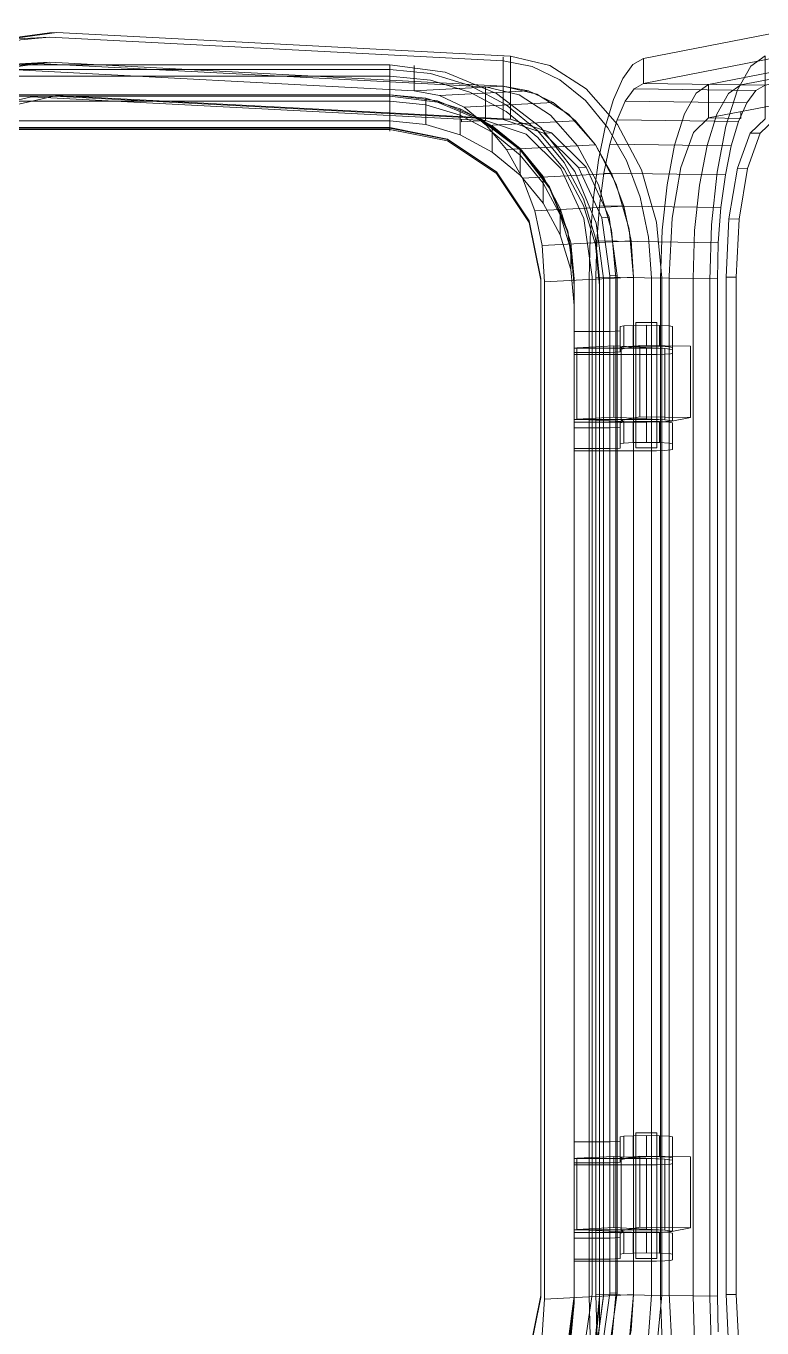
# Model space of a CAD drawing. Header units: millimetres. Extents: x -35117 to 70520, y -28859 to 27816.
# Drawn here: x -21482 to -21132, y -6526 to -5905 of the extents above; entities that cross this region are included whole.
import ezdxf

# ---------------------------------------------------------------- set-up
doc = ezdxf.new("R2010")
doc.units = ezdxf.units.MM
for name, color, linetype in [('1', 7, 'Continuous'), ('3', 7, 'Continuous'), ('4', 7, 'Continuous'), ('7', 7, 'Continuous'), ('8', 7, 'Continuous'), ('9', 7, 'Continuous')]:
    doc.layers.add(name, color=color, linetype=linetype)

msp = doc.modelspace()

# ---------------------------------------------------------------- linework, layer by layer
at = {"layer": '1', "color": 6, "lineweight": 0}
for p, q in [((-21309.078, -5950.555), (-21309.078, -5938.537)), ((-21309.078, -5941.177), (-21309.078, -5950.555)), ((-21291.909, -5942.865), (-21291.909, -5952.247)), ((-21275.398, -5947.863), (-21275.398, -5957.26)), ((-21309.078, -5950.555), (-21291.909, -5952.247)), ((-21291.909, -5952.247), (-21275.398, -5957.26)), ((-21260.182, -5955.986), (-21260.182, -5965.405)), ((-21275.398, -5957.26), (-21260.182, -5965.405)), ((-21260.182, -5965.405), (-21246.846, -5976.364)), ((-21246.846, -5966.914), (-21246.846, -5976.364)), ((-21246.846, -5976.364), (-21235.909, -5989.717)), ((-21235.909, -5980.23), (-21235.909, -5989.717)), ((-21235.909, -5989.717), (-21227.773, -6004.951)), ((-21227.773, -5995.425), (-21227.773, -6004.951)), ((-21227.773, -6004.951), (-21222.768, -6021.485)), ((-21222.768, -6011.911), (-21222.768, -6021.485)), ((-21222.768, -6021.485), (-21221.077, -6038.676)), ((-21221.077, -6038.676), (-21221.077, -6029.055))]:
    msp.add_line(p, q, dxfattribs=at)
for points in [[(-21715.077, -6029.055), (-21713.155, -6009.573), (-21707.46, -5990.838), (-21698.22, -5973.574), (-21685.787, -5958.442), (-21670.632, -5946.022), (-21653.34, -5936.793), (-21634.584, -5931.112), (-21615.077, -5929.193), (-21309.078, -5929.193), (-21309.078, -5941.177)], [(-21221.077, -6514.389), (-21221.077, -6029.055), (-21222.768, -6011.911), (-21227.773, -5995.425), (-21235.909, -5980.23), (-21246.846, -5966.914), (-21260.182, -5955.986), (-21275.398, -5947.863), (-21291.909, -5942.865), (-21309.078, -5941.177), (-21309.078, -5929.193)], [(-21309.078, -5929.193), (-21289.565, -5931.109), (-21270.809, -5936.793), (-21253.517, -5946.022), (-21238.362, -5958.442), (-21225.929, -5973.574), (-21216.689, -5990.84), (-21210.994, -6009.573), (-21209.078, -6029.055), (-21209.078, -6514.389)], [(-21309.078, -5941.177), (-21615.077, -5941.177), (-21632.241, -5942.866), (-21648.751, -5947.866), (-21663.967, -5955.987), (-21677.303, -5966.914), (-21688.246, -5980.23), (-21696.376, -5995.425), (-21701.387, -6011.911), (-21703.072, -6029.055)], [(-21615.077, -5950.555), (-21309.078, -5950.555), (-21309.078, -5941.177)], [(-21209.078, -6514.389), (-21210.994, -6533.871), (-21216.689, -6552.606), (-21225.929, -6569.871), (-21238.362, -6585.005), (-21253.517, -6597.424), (-21270.809, -6606.652), (-21289.565, -6612.335), (-21309.078, -6614.253), (-21615.077, -6614.253), (-21634.584, -6612.335), (-21653.34, -6606.651), (-21670.632, -6597.422), (-21685.787, -6585.005), (-21698.22, -6569.871), (-21707.466, -6552.606), (-21713.155, -6533.871), (-21715.077, -6514.389), (-21715.077, -6029.055)], [(-21703.072, -6029.055), (-21703.072, -6514.389), (-21701.387, -6531.533), (-21696.376, -6548.02), (-21688.246, -6563.214), (-21677.303, -6576.53), (-21663.967, -6587.46), (-21648.751, -6595.581), (-21632.241, -6600.581), (-21615.077, -6602.269), (-21309.078, -6602.269), (-21291.909, -6600.581), (-21275.398, -6595.579), (-21260.182, -6587.457), (-21246.846, -6576.53), (-21235.903, -6563.214), (-21227.773, -6548.02), (-21222.768, -6531.533), (-21221.077, -6514.389)], [(-21210.994, -6544.879), (-21209.078, -6525.343), (-21209.078, -6514.389)]]:
    msp.add_lwpolyline(points, dxfattribs=at)
at = {"layer": '3', "color": 6, "lineweight": 0}
for p, q in [((-21192.909, -6048.085), (-21197.481, -6048.324)), ((-21197.481, -6048.324), (-21197.481, -6058.311)), ((-21186.659, -6047.996), (-21192.909, -6048.085)), ((-21192.909, -6048.085), (-21192.909, -6058.071)), ((-21181.661, -6046.655), (-21191.658, -6046.655)), ((-21191.658, -6046.655), (-21191.658, -6106.573)), ((-21180.409, -6048.085), (-21186.659, -6047.996)), ((-21186.659, -6047.996), (-21186.659, -6057.983)), ((-21181.661, -6046.655), (-21181.661, -6106.573)), ((-21175.832, -6048.324), (-21180.409, -6048.085)), ((-21180.409, -6048.085), (-21180.409, -6058.071)), ((-21175.832, -6048.324), (-21175.832, -6058.311)), ((-21204.158, -6050.965), (-21199.159, -6050.703)), ((-21204.158, -6060.952), (-21204.158, -6050.965)), ((-21199.159, -6058.638), (-21199.159, -6060.69)), ((-21204.158, -6096.9), (-21199.159, -6096.64)), ((-21204.158, -6106.887), (-21204.158, -6096.9)), ((-21192.909, -6094.023), (-21197.481, -6094.262)), ((-21197.481, -6104.249), (-21197.481, -6094.262)), ((-21186.659, -6093.934), (-21192.909, -6094.023)), ((-21192.909, -6104.008), (-21192.909, -6094.023)), ((-21186.659, -6103.921), (-21186.659, -6093.934)), ((-21180.409, -6094.023), (-21186.659, -6093.934)), ((-21180.409, -6104.008), (-21180.409, -6094.023)), ((-21175.832, -6094.261), (-21180.409, -6094.023)), ((-21175.832, -6104.246), (-21175.832, -6094.261)), ((-21199.159, -6106.625), (-21199.159, -6104.574)), ((-21191.658, -6106.573), (-21181.661, -6106.573))]:
    msp.add_line(p, q, dxfattribs=at)
for points in [[(-21197.481, -6048.324), (-21199.159, -6048.651), (-21199.159, -6058.638)], [(-21174.159, -6058.638), (-21174.159, -6048.651), (-21175.832, -6048.324)], [(-21204.158, -6050.965), (-21221.077, -6050.965), (-21221.077, -6060.952)], [(-21221.077, -6060.952), (-21221.077, -6061.996), (-21186.659, -6061.996), (-21181.874, -6061.947), (-21177.822, -6061.805), (-21175.112, -6061.595), (-21174.159, -6061.344), (-21174.159, -6058.638)], [(-21199.159, -6060.69), (-21204.158, -6060.952), (-21221.077, -6060.952)], [(-21174.159, -6058.638), (-21175.832, -6058.311), (-21180.409, -6058.071), (-21186.659, -6057.983), (-21192.909, -6058.071), (-21197.481, -6058.311), (-21199.159, -6058.638)], [(-21204.158, -6096.9), (-21221.077, -6096.9), (-21221.077, -6106.887)], [(-21197.481, -6094.262), (-21199.159, -6094.589), (-21199.159, -6104.574)], [(-21174.159, -6104.574), (-21174.159, -6094.589), (-21175.832, -6094.261)], [(-21174.159, -6104.574), (-21174.159, -6107.28), (-21175.112, -6107.53), (-21177.822, -6107.743), (-21181.874, -6107.885), (-21186.659, -6107.934), (-21221.077, -6107.934), (-21221.077, -6106.887)], [(-21199.159, -6104.574), (-21197.481, -6104.249), (-21192.909, -6104.008), (-21186.659, -6103.921), (-21180.409, -6104.008), (-21175.832, -6104.246), (-21174.159, -6104.574)], [(-21221.077, -6106.887), (-21204.158, -6106.887), (-21199.159, -6106.625)]]:
    msp.add_lwpolyline(points, dxfattribs=at)
at = {"layer": '4', "color": 6, "lineweight": 0}
for p, q in [((-21192.909, -6434.725), (-21197.481, -6434.964)), ((-21186.659, -6434.637), (-21192.909, -6434.725)), ((-21192.909, -6434.725), (-21192.909, -6444.711)), ((-21181.661, -6433.294), (-21191.658, -6433.294)), ((-21191.658, -6493.211), (-21191.658, -6433.294)), ((-21180.409, -6434.725), (-21186.659, -6434.637)), ((-21186.659, -6434.637), (-21186.659, -6444.624)), ((-21181.661, -6493.211), (-21181.661, -6433.294)), ((-21175.832, -6434.964), (-21180.409, -6434.725)), ((-21180.409, -6434.725), (-21180.409, -6444.711)), ((-21204.158, -6437.603), (-21199.159, -6437.342)), ((-21204.158, -6447.59), (-21204.158, -6437.603)), ((-21197.481, -6434.964), (-21197.481, -6444.95)), ((-21175.832, -6434.964), (-21175.832, -6444.95)), ((-21199.159, -6445.278), (-21199.159, -6447.329)), ((-21204.158, -6483.541), (-21199.159, -6483.28)), ((-21204.158, -6493.528), (-21204.158, -6483.541)), ((-21192.909, -6480.661), (-21197.481, -6480.902)), ((-21197.481, -6490.887), (-21197.481, -6480.902)), ((-21186.659, -6480.572), (-21192.909, -6480.661)), ((-21192.909, -6490.647), (-21192.909, -6480.661)), ((-21186.659, -6490.559), (-21186.659, -6480.572)), ((-21180.409, -6480.661), (-21186.659, -6480.572)), ((-21180.409, -6490.647), (-21180.409, -6480.661)), ((-21175.832, -6480.902), (-21180.409, -6480.661)), ((-21175.832, -6490.887), (-21175.832, -6480.902)), ((-21199.159, -6493.266), (-21199.159, -6491.214)), ((-21191.658, -6493.211), (-21181.661, -6493.211))]:
    msp.add_line(p, q, dxfattribs=at)
for points in [[(-21204.158, -6437.603), (-21221.077, -6437.603), (-21221.077, -6447.59)], [(-21197.481, -6434.964), (-21199.159, -6435.292), (-21199.159, -6445.278)], [(-21174.159, -6445.278), (-21174.159, -6435.292), (-21175.832, -6434.964)], [(-21221.077, -6447.59), (-21221.077, -6448.637), (-21186.659, -6448.637), (-21181.874, -6448.587), (-21177.822, -6448.446), (-21175.112, -6448.233), (-21174.159, -6447.982), (-21174.159, -6445.278)], [(-21174.159, -6445.278), (-21175.832, -6444.95), (-21180.409, -6444.711), (-21186.659, -6444.624), (-21192.909, -6444.711), (-21197.481, -6444.95), (-21199.159, -6445.278)], [(-21199.159, -6447.329), (-21204.158, -6447.59), (-21221.077, -6447.59)], [(-21204.158, -6483.541), (-21221.077, -6483.541), (-21221.077, -6493.528)], [(-21197.481, -6480.902), (-21199.159, -6481.227), (-21199.159, -6491.214)], [(-21174.159, -6491.214), (-21174.159, -6481.227), (-21175.832, -6480.902)], [(-21199.159, -6491.214), (-21197.481, -6490.887), (-21192.909, -6490.647), (-21186.659, -6490.559), (-21180.409, -6490.647), (-21175.832, -6490.887), (-21174.159, -6491.214)], [(-21174.159, -6491.214), (-21174.159, -6493.92), (-21175.112, -6494.171), (-21177.822, -6494.383), (-21181.874, -6494.525), (-21186.659, -6494.575), (-21221.077, -6494.575), (-21221.077, -6493.528)], [(-21221.077, -6493.528), (-21204.158, -6493.528), (-21199.159, -6493.266)]]:
    msp.add_lwpolyline(points, dxfattribs=at)
at = {"layer": '7', "color": 251, "lineweight": 0}
for p, q in [((-21309.078, -5954.014), (-21309.078, -5924.055)), ((-21309.078, -5941.177), (-21309.078, -5929.194)), ((-21309.078, -5938.035), (-21309.078, -5941.177)), ((-21309.078, -5954.643), (-21309.078, -5938.665)), ((-21309.078, -5955.48), (-21309.078, -5939.503)), ((-21309.078, -5941.177), (-21291.909, -5942.866)), ((-21291.909, -5939.726), (-21291.909, -5942.866)), ((-21291.909, -5942.866), (-21275.398, -5947.866)), ((-21275.398, -5944.725), (-21275.398, -5947.866)), ((-21275.398, -5947.866), (-21260.182, -5955.987)), ((-21309.078, -5953.753), (-21309.078, -5954.014)), ((-21309.078, -5954.014), (-21281.52, -5959.487)), ((-21309.078, -5954.643), (-21309.078, -5955.48)), ((-21260.182, -5952.847), (-21260.182, -5955.987)), ((-21260.182, -5955.987), (-21246.846, -5966.917)), ((-21281.52, -5959.225), (-21281.52, -5959.487)), ((-21281.52, -5959.487), (-21258.162, -5975.073)), ((-21246.846, -5963.775), (-21246.846, -5966.917)), ((-21246.846, -5966.917), (-21235.909, -5980.233)), ((-21258.162, -5974.81), (-21258.162, -5975.073)), ((-21258.162, -5975.073), (-21242.555, -5998.399)), ((-21235.909, -5977.093), (-21235.909, -5980.233)), ((-21235.909, -5980.233), (-21227.773, -5995.425)), ((-21227.773, -5992.283), (-21227.773, -5995.425)), ((-21242.555, -5998.138), (-21242.555, -5998.399)), ((-21242.555, -5998.399), (-21237.075, -6025.915)), ((-21227.773, -5995.425), (-21222.768, -6011.911)), ((-21222.768, -6008.77), (-21222.768, -6011.911)), ((-21222.768, -6011.911), (-21221.077, -6029.055)), ((-21237.075, -6025.915), (-21237.075, -6025.653)), ((-21221.077, -6029.055), (-21221.077, -6025.915)), ((-21186.659, -6058.981), (-21186.659, -6092.935)), ((-21186.659, -6058.981), (-21177.822, -6059.175)), ((-21177.822, -6059.175), (-21177.822, -6093.127)), ((-21186.659, -6479.574), (-21186.659, -6445.622)), ((-21186.659, -6445.622), (-21177.822, -6445.813)), ((-21177.822, -6479.766), (-21177.822, -6445.813))]:
    msp.add_line(p, q, dxfattribs=at)
for points in [[(-21717.073, -6025.653), (-21713.6, -5999.29), (-21703.408, -5974.723), (-21687.203, -5953.628), (-21666.072, -5937.44), (-21641.475, -5927.264), (-21615.077, -5923.794), (-21309.078, -5923.794), (-21309.078, -5953.753)], [(-21237.075, -6510.987), (-21237.075, -6025.653), (-21242.555, -5998.138), (-21258.162, -5974.81), (-21281.52, -5959.225), (-21309.078, -5953.753), (-21309.078, -5923.794)], [(-21309.078, -5923.794), (-21282.674, -5927.264), (-21258.077, -5937.44), (-21236.952, -5953.628), (-21220.742, -5974.723), (-21210.549, -5999.29), (-21207.076, -6025.653), (-21207.076, -6510.987)], [(-21715.077, -6025.915), (-21713.155, -6006.433), (-21707.466, -5987.699), (-21698.22, -5970.434), (-21685.787, -5955.302), (-21670.632, -5942.881), (-21653.34, -5933.653), (-21634.584, -5927.972), (-21615.077, -5926.054), (-21309.078, -5926.054), (-21309.078, -5938.035)], [(-21221.077, -6511.248), (-21221.077, -6025.915), (-21222.768, -6008.77), (-21227.773, -5992.283), (-21235.909, -5977.093), (-21246.846, -5963.775), (-21260.182, -5952.847), (-21275.398, -5944.725), (-21291.909, -5939.726), (-21309.078, -5938.035), (-21309.078, -5926.054)], [(-21309.078, -5926.054), (-21289.565, -5927.972), (-21270.809, -5933.654), (-21253.517, -5942.883), (-21238.362, -5955.302), (-21225.929, -5970.434), (-21216.689, -5987.699), (-21210.994, -6006.433), (-21209.078, -6025.915), (-21209.078, -6511.248)], [(-21309.078, -5938.035), (-21615.077, -5938.035), (-21632.241, -5939.726), (-21648.751, -5944.725), (-21663.967, -5952.847), (-21677.303, -5963.775), (-21688.246, -5977.093), (-21696.376, -5992.286), (-21701.381, -6008.772), (-21703.072, -6025.915)], [(-21309.078, -5938.035), (-21615.077, -5938.035), (-21637.85, -5941.03), (-21659.078, -5949.809), (-21677.303, -5963.775), (-21691.286, -5981.976), (-21700.075, -6003.17), (-21703.072, -6025.915)], [(-21703.072, -6026.544), (-21700.075, -6003.799), (-21691.286, -5982.605), (-21677.303, -5964.402), (-21659.078, -5950.437), (-21637.85, -5941.659), (-21615.077, -5938.665), (-21309.078, -5938.665), (-21309.078, -5954.643), (-21281.52, -5960.116), (-21258.162, -5975.701), (-21242.555, -5999.028), (-21237.075, -6026.544), (-21237.075, -6511.877)], [(-21615.077, -5941.177), (-21309.078, -5941.177), (-21309.078, -5938.035)], [(-21221.077, -6511.248), (-21221.077, -6025.915), (-21224.074, -6003.17), (-21232.863, -5981.976), (-21246.846, -5963.774), (-21265.077, -5949.809), (-21286.299, -5941.03), (-21309.078, -5938.035)], [(-21309.078, -5938.665), (-21286.299, -5941.659), (-21265.077, -5950.437), (-21246.846, -5964.402), (-21232.863, -5982.605), (-21224.074, -6003.799), (-21221.077, -6026.544), (-21221.077, -6511.877)], [(-21309.078, -5953.753), (-21615.077, -5953.753), (-21642.629, -5959.225), (-21665.987, -5974.81), (-21681.594, -5998.139), (-21687.075, -6025.653)], [(-21687.075, -6026.544), (-21681.594, -5999.028), (-21665.987, -5975.701), (-21642.629, -5960.116), (-21615.077, -5954.643), (-21309.078, -5954.643)], [(-21615.077, -5954.014), (-21309.078, -5954.014), (-21309.078, -5953.753)], [(-21207.076, -6510.987), (-21210.549, -6537.35), (-21220.742, -6561.917), (-21236.952, -6583.012), (-21258.077, -6599.202), (-21282.674, -6609.378), (-21309.078, -6612.847), (-21615.077, -6612.847), (-21641.475, -6609.378), (-21666.072, -6599.202), (-21687.203, -6583.013), (-21703.408, -6561.918), (-21713.6, -6537.35), (-21717.073, -6510.987), (-21717.073, -6025.653)], [(-21209.078, -6511.248), (-21210.994, -6530.731), (-21216.689, -6549.465), (-21225.929, -6566.731), (-21238.362, -6581.864), (-21253.517, -6594.284), (-21270.809, -6603.512), (-21289.565, -6609.194), (-21309.078, -6611.113), (-21615.077, -6611.113), (-21634.584, -6609.194), (-21653.34, -6603.511), (-21670.632, -6594.282), (-21685.787, -6581.864), (-21698.22, -6566.731), (-21707.466, -6549.465), (-21713.155, -6530.731), (-21715.077, -6511.248), (-21715.077, -6025.915)], [(-21703.072, -6025.915), (-21703.072, -6511.248), (-21701.387, -6528.393), (-21696.376, -6544.879), (-21688.246, -6560.073), (-21677.303, -6573.39), (-21663.967, -6584.318), (-21648.751, -6592.437), (-21632.241, -6597.441), (-21615.077, -6599.13), (-21309.078, -6599.13), (-21291.909, -6597.441), (-21275.398, -6592.44), (-21260.182, -6584.318), (-21246.846, -6573.39), (-21235.903, -6560.073), (-21227.773, -6544.879), (-21222.768, -6528.393), (-21221.077, -6511.248)], [(-21703.072, -6025.915), (-21703.072, -6511.248), (-21700.075, -6533.993), (-21691.286, -6555.188), (-21677.303, -6573.39), (-21659.078, -6587.355), (-21637.85, -6596.133), (-21615.077, -6599.13), (-21309.078, -6599.13), (-21286.299, -6596.134), (-21265.077, -6587.356), (-21246.846, -6573.39), (-21232.863, -6555.191), (-21224.074, -6533.995), (-21221.077, -6511.248)], [(-21221.077, -6511.877), (-21224.074, -6534.622), (-21232.863, -6555.816), (-21246.846, -6574.018), (-21265.077, -6587.983), (-21286.299, -6596.762), (-21309.078, -6599.757), (-21615.077, -6599.757), (-21637.85, -6596.762), (-21659.078, -6587.983), (-21677.303, -6574.018), (-21691.286, -6555.816), (-21700.075, -6534.622), (-21703.072, -6511.877), (-21703.072, -6026.544)], [(-21687.075, -6025.653), (-21687.075, -6510.987), (-21681.594, -6538.502), (-21665.987, -6561.828), (-21642.629, -6577.415), (-21615.077, -6582.89), (-21309.078, -6582.89), (-21281.52, -6577.417), (-21258.162, -6561.831), (-21242.555, -6538.502), (-21237.075, -6510.987)], [(-21237.075, -6511.877), (-21242.555, -6539.393), (-21258.162, -6562.719), (-21281.52, -6578.305), (-21309.078, -6583.778), (-21615.077, -6583.778), (-21642.629, -6578.305), (-21665.987, -6562.719), (-21681.594, -6539.393), (-21687.075, -6511.877), (-21687.075, -6026.544)], [(-21221.077, -6092.935), (-21221.077, -6058.981), (-21186.659, -6058.981)], [(-21177.822, -6059.175), (-21174.159, -6059.635), (-21174.159, -6093.588)], [(-21186.659, -6094.242), (-21221.077, -6094.242), (-21221.077, -6092.935)], [(-21221.077, -6092.935), (-21186.659, -6092.935), (-21177.822, -6093.127), (-21174.159, -6093.588)], [(-21174.159, -6093.588), (-21177.822, -6094.052), (-21186.659, -6094.242)], [(-21221.077, -6479.574), (-21221.077, -6445.622), (-21186.659, -6445.622)], [(-21177.822, -6445.813), (-21174.159, -6446.276), (-21174.159, -6480.229)], [(-21174.159, -6480.229), (-21177.822, -6479.766), (-21186.659, -6479.574), (-21221.077, -6479.574)], [(-21221.077, -6479.574), (-21221.077, -6480.883), (-21186.659, -6480.883)], [(-21186.659, -6480.883), (-21177.822, -6480.693), (-21174.159, -6480.229)], [(-21221.077, -6511.248), (-21221.077, -6511.877), (-21224.074, -6534.623)], [(-21224.074, -6535.459), (-21221.077, -6512.715), (-21221.077, -6511.877)], [(-21210.994, -6533.871), (-21209.078, -6514.389), (-21209.078, -6511.248)], [(-21210.549, -6537.612), (-21207.076, -6511.248), (-21207.076, -6510.987)]]:
    msp.add_lwpolyline(points, dxfattribs=at)
at = {"layer": '8', "color": 6, "lineweight": 0}
for p, q in [((-21254.976, -5933.902), (-21471.352, -5922.576)), ((-21297.408, -5936.122), (-21297.408, -5924.139)), ((-21254.976, -5949.879), (-21254.976, -5919.92)), ((-21297.408, -5936.122), (-21489.919, -5926.045)), ((-21254.976, -5933.902), (-21297.408, -5936.122)), ((-21254.976, -5933.902), (-21297.408, -5936.122)), ((-21297.408, -5936.122), (-21285.268, -5938.446)), ((-21242.842, -5936.225), (-21285.268, -5938.446)), ((-21263.466, -5950.323), (-21263.466, -5934.344)), ((-21479.836, -5938.998), (-21263.466, -5950.323)), ((-21254.976, -5949.879), (-21469.136, -5938.673)), ((-21251.442, -5949.694), (-21467.818, -5938.369)), ((-21285.268, -5938.446), (-21273.592, -5944.059)), ((-21231.166, -5941.839), (-21273.592, -5944.059)), ((-21273.592, -5944.059), (-21262.837, -5952.743)), ((-21274.776, -5950.915), (-21274.776, -5949.731)), ((-21251.442, -5949.694), (-21254.976, -5949.879)), ((-21251.442, -5949.694), (-21254.976, -5949.879)), ((-21254.976, -5949.879), (-21235.494, -5956.373)), ((-21263.466, -5950.323), (-21274.776, -5950.915)), ((-21220.406, -5950.521), (-21262.837, -5952.743)), ((-21262.837, -5952.743), (-21253.408, -5964.164)), ((-21231.96, -5956.189), (-21235.494, -5956.373)), ((-21235.494, -5956.373), (-21218.978, -5972.822)), ((-21210.982, -5961.944), (-21253.408, -5964.164)), ((-21253.408, -5964.164), (-21245.668, -5977.885)), ((-21215.444, -5972.637), (-21218.978, -5972.822)), ((-21218.978, -5972.822), (-21207.942, -5996.727)), ((-21203.243, -5975.665), (-21245.668, -5977.885)), ((-21245.668, -5977.885), (-21239.919, -5993.379)), ((-21197.487, -5991.159), (-21239.919, -5993.379)), ((-21239.919, -5993.379), (-21236.373, -6010.052)), ((-21204.409, -5996.542), (-21207.942, -5996.727)), ((-21207.942, -5996.727), (-21204.067, -6024.446)), ((-21193.947, -6007.83), (-21236.373, -6010.052)), ((-21236.373, -6010.052), (-21235.182, -6027.258)), ((-21200.533, -6024.261), (-21204.067, -6024.446)), ((-21204.067, -6024.446), (-21204.067, -6509.78)), ((-21192.751, -6025.038), (-21235.182, -6027.258)), ((-21235.182, -6027.258), (-21235.182, -6512.593)), ((-21202.156, -6057.899), (-21202.156, -6091.851)), ((-21202.156, -6057.899), (-21177.822, -6059.175)), ((-21177.822, -6059.175), (-21177.822, -6093.127)), ((-21195.497, -6094.052), (-21219.832, -6092.778)), ((-21202.156, -6478.492), (-21202.156, -6444.54)), ((-21202.156, -6444.54), (-21177.822, -6445.813)), ((-21177.822, -6479.766), (-21177.822, -6445.813)), ((-21219.832, -6479.418), (-21195.497, -6480.693)), ((-21235.182, -6512.593), (-21236.379, -6529.675)), ((-21192.751, -6510.371), (-21235.182, -6512.593)), ((-21204.067, -6509.78), (-21207.942, -6537.092)), ((-21200.533, -6509.594), (-21204.067, -6509.78))]:
    msp.add_line(p, q, dxfattribs=at)
at = {"layer": '8', "color": 4, "lineweight": 0}
msp.add_line((-21254.976, -5933.902), (-21471.352, -5922.576), dxfattribs=at)
at = {"layer": '8', "color": 6, "lineweight": 0}
for points in [[(-21254.976, -6606.977), (-21471.352, -6595.652), (-21485.146, -6593.013), (-21498.415, -6586.636), (-21510.64, -6576.768), (-21521.352, -6563.787), (-21530.147, -6548.194), (-21536.684, -6530.586), (-21540.706, -6511.644), (-21542.061, -6492.091), (-21542.061, -6006.756), (-21540.706, -5987.344), (-21536.684, -5968.823), (-21530.147, -5951.899), (-21521.352, -5937.225), (-21510.64, -5925.366), (-21498.415, -5916.778), (-21485.152, -5911.79), (-21471.352, -5910.594)], [(-21251.442, -6608.79), (-21467.818, -6597.465), (-21486.482, -6593.019), (-21503.877, -6581.932), (-21518.819, -6564.961), (-21530.281, -6543.266), (-21537.483, -6518.322), (-21539.943, -6491.83), (-21539.943, -6006.497), (-21537.483, -5980.262), (-21530.281, -5956.073), (-21518.819, -5935.577), (-21503.877, -5920.17), (-21486.482, -5910.905), (-21467.818, -5908.41)], [(-21471.352, -5910.594), (-21513.784, -5912.815), (-21527.577, -5914.01)], [(-21467.818, -5908.41), (-21471.352, -5908.596), (-21490.023, -5911.09)], [(-21471.352, -5910.594), (-21254.976, -5921.919), (-21254.976, -5933.902)], [(-21467.818, -5908.41), (-21251.442, -5919.735), (-21251.442, -5949.694)], [(-21263.466, -6595.439), (-21479.836, -6584.114), (-21495.943, -6580.276), (-21510.951, -6570.712), (-21523.836, -6556.073), (-21533.73, -6537.355), (-21539.943, -6515.835), (-21542.061, -6492.977), (-21542.061, -6007.643), (-21539.943, -5985.008), (-21533.73, -5964.14), (-21523.836, -5946.458), (-21510.951, -5933.166), (-21495.943, -5925.172), (-21479.836, -5923.022)], [(-21471.352, -5922.576), (-21483.492, -5923.629), (-21495.168, -5928.021), (-21505.922, -5935.577), (-21515.352, -5946.014), (-21523.091, -5958.926), (-21528.841, -5973.819), (-21532.381, -5990.118), (-21533.577, -6007.2), (-21533.577, -6492.533), (-21532.381, -6509.741), (-21528.841, -6526.411), (-21523.091, -6541.906), (-21515.352, -6555.627), (-21505.922, -6567.05), (-21495.168, -6575.733), (-21483.492, -6581.346), (-21471.352, -6583.671), (-21254.976, -6594.995)], [(-21479.836, -5923.022), (-21491.152, -5923.614), (-21507.259, -5925.764)], [(-21479.836, -5923.022), (-21263.466, -5934.344), (-21263.466, -5950.323), (-21243.984, -5956.816), (-21227.461, -5973.266), (-21216.426, -5997.171), (-21212.551, -6024.89), (-21212.551, -6510.223), (-21216.426, -6537.536), (-21227.461, -6560.285), (-21243.984, -6575.006), (-21263.466, -6579.46)], [(-21254.976, -6594.995), (-21242.842, -6593.942), (-21231.166, -6589.552), (-21220.406, -6581.993), (-21210.982, -6571.557), (-21203.243, -6558.645), (-21197.493, -6543.753), (-21193.947, -6527.453), (-21192.751, -6510.371), (-21192.751, -6025.038), (-21193.947, -6007.83), (-21197.487, -5991.159), (-21203.243, -5975.665), (-21210.982, -5961.944), (-21220.406, -5950.521), (-21231.166, -5941.839), (-21242.842, -5936.225), (-21254.976, -5933.902), (-21254.976, -5921.919)], [(-21254.976, -5921.919), (-21241.182, -5924.559), (-21227.919, -5930.937), (-21215.694, -5940.803), (-21204.976, -5953.784), (-21196.187, -5969.378), (-21189.65, -5986.982), (-21185.628, -6005.928), (-21184.267, -6025.482), (-21184.267, -6510.815), (-21185.628, -6530.227), (-21189.65, -6548.748), (-21196.187, -6565.672), (-21204.976, -6580.346), (-21215.694, -6592.205), (-21227.919, -6600.793), (-21241.182, -6605.781), (-21254.976, -6606.977)], [(-21251.442, -6578.831), (-21231.96, -6574.377), (-21215.444, -6559.655), (-21204.409, -6536.906), (-21200.533, -6509.594), (-21200.533, -6024.261), (-21204.409, -5996.542), (-21215.444, -5972.637), (-21231.96, -5956.189), (-21251.442, -5949.694), (-21251.442, -5919.735)], [(-21251.442, -5919.735), (-21232.778, -5924.182), (-21215.383, -5935.269), (-21200.441, -5952.24), (-21188.979, -5973.934), (-21181.777, -5998.878), (-21179.317, -6025.37), (-21179.317, -6510.704), (-21181.777, -6536.938), (-21188.985, -6561.128), (-21200.441, -6581.623), (-21215.383, -6597.03), (-21232.778, -6606.295), (-21251.442, -6608.79)], [(-21263.466, -5934.344), (-21247.359, -5938.182), (-21232.35, -5947.747), (-21219.466, -5962.387), (-21209.572, -5981.106), (-21203.359, -6002.626), (-21201.241, -6025.482), (-21201.241, -6510.815), (-21203.359, -6533.45), (-21209.578, -6554.319), (-21219.466, -6572.001), (-21232.35, -6585.293), (-21247.359, -6593.286), (-21263.466, -6595.439)], [(-21263.466, -6579.46), (-21479.836, -6568.135), (-21499.324, -6561.644), (-21515.84, -6545.191), (-21526.876, -6521.287), (-21530.751, -6493.571), (-21530.751, -6008.236), (-21526.876, -5980.925), (-21515.84, -5958.174), (-21499.324, -5943.454), (-21479.836, -5938.998)], [(-21467.818, -5938.369), (-21487.3, -5942.823), (-21503.816, -5957.545), (-21514.852, -5980.293), (-21518.727, -6007.606), (-21518.727, -6492.939), (-21514.858, -6520.658), (-21503.816, -6544.563), (-21487.3, -6561.015), (-21467.818, -6567.506), (-21251.442, -6578.831)], [(-21219.832, -6092.778), (-21219.832, -6058.825), (-21202.156, -6057.899)], [(-21177.822, -6059.175), (-21174.159, -6059.635), (-21174.159, -6093.588)], [(-21219.832, -6092.778), (-21202.156, -6091.851), (-21177.822, -6093.127), (-21174.159, -6093.588)], [(-21174.159, -6093.588), (-21177.822, -6094.052), (-21186.659, -6094.242), (-21195.497, -6094.052)], [(-21219.832, -6479.418), (-21219.832, -6445.465), (-21202.156, -6444.54)], [(-21177.822, -6445.813), (-21174.159, -6446.276), (-21174.159, -6480.229)], [(-21174.159, -6480.229), (-21177.822, -6479.766), (-21202.156, -6478.492), (-21219.832, -6479.418)], [(-21195.497, -6480.693), (-21186.659, -6480.883), (-21177.822, -6480.693), (-21174.159, -6480.229)]]:
    msp.add_lwpolyline(points, dxfattribs=at)
at = {"layer": '8', "color": 4, "lineweight": 0}
for points in [[(-21471.352, -5922.576), (-21487.459, -5924.729), (-21502.468, -5932.72), (-21515.352, -5946.014), (-21525.24, -5963.696), (-21531.459, -5984.565), (-21533.577, -6007.2), (-21533.577, -6492.533), (-21531.459, -6515.39), (-21525.24, -6536.911), (-21515.352, -6555.627), (-21502.468, -6570.268), (-21487.459, -6579.832), (-21471.352, -6583.671), (-21254.976, -6594.995)], [(-21495.943, -5925.172), (-21479.842, -5923.02), (-21471.352, -5922.576)], [(-21254.976, -6594.995), (-21238.875, -6592.842), (-21223.867, -6584.851), (-21210.982, -6571.557), (-21201.088, -6553.875), (-21194.875, -6533.004), (-21192.751, -6510.371), (-21192.751, -6025.038), (-21194.875, -6002.182), (-21201.088, -5980.661), (-21210.982, -5961.944), (-21223.867, -5947.303), (-21238.875, -5937.739), (-21254.976, -5933.902)]]:
    msp.add_lwpolyline(points, dxfattribs=at)
at = {"layer": '9', "color": 251, "lineweight": 0}
for p, q in [((-21188.008, -5932.734), (-21108.815, -5917.266)), ((-21141.646, -5933.386), (-21062.447, -5917.916)), ((-21134.499, -5936.103), (-21192.452, -5935.292)), ((-21130.055, -5933.548), (-21188.008, -5932.734)), ((-21157.1, -5949.145), (-21157.1, -5933.169)), ((-21077.901, -5933.676), (-21157.1, -5949.145)), ((-21138.771, -5941.94), (-21134.499, -5936.103)), ((-21134.499, -5936.103), (-21130.055, -5933.548)), ((-21138.771, -5941.94), (-21196.73, -5941.128)), ((-21142.708, -5950.828), (-21138.771, -5941.94)), ((-21142.708, -5950.828), (-21200.667, -5950.016)), ((-21132.356, -5956.457), (-21125.228, -5949.592)), ((-21146.163, -5962.432), (-21142.708, -5950.828)), ((-21138.405, -5973.225), (-21132.356, -5956.457)), ((-21132.356, -5956.457), (-21137.19, -5956.39)), ((-21146.163, -5962.432), (-21204.116, -5961.619)), ((-21148.995, -5976.301), (-21146.163, -5962.432)), ((-21138.405, -5973.225), (-21143.233, -5973.156)), ((-21142.446, -5997.34), (-21138.405, -5973.225)), ((-21148.995, -5976.301), (-21206.948, -5975.489)), ((-21151.1, -5991.906), (-21148.995, -5976.301)), ((-21151.1, -5991.906), (-21209.053, -5991.095)), ((-21152.394, -6008.645), (-21151.1, -5991.906)), ((-21142.446, -5997.34), (-21147.273, -5997.271)), ((-21143.862, -6025.134), (-21142.446, -5997.34)), ((-21152.394, -6008.645), (-21210.347, -6007.832)), ((-21152.834, -6025.875), (-21152.394, -6008.645)), ((-21152.834, -6025.875), (-21210.787, -6025.064)), ((-21152.834, -6511.21), (-21152.834, -6025.875)), ((-21143.862, -6025.134), (-21148.69, -6025.065)), ((-21143.862, -6510.467), (-21143.862, -6025.134)), ((-21189.827, -6057.727), (-21189.827, -6091.68)), ((-21189.827, -6478.318), (-21189.827, -6444.366)), ((-21152.834, -6511.21), (-21210.787, -6510.397)), ((-21152.394, -6528.268), (-21152.834, -6511.21)), ((-21143.862, -6510.467), (-21148.69, -6510.398)), ((-21142.446, -6537.706), (-21143.862, -6510.467))]:
    msp.add_line(p, q, dxfattribs=at)
for points in [[(-21108.815, -5905.282), (-21188.008, -5920.75), (-21188.008, -5932.734)], [(-21077.901, -5917.698), (-21157.1, -5933.169), (-21157.1, -5949.145), (-21164.235, -5956.01), (-21170.278, -5972.778), (-21174.318, -5996.894), (-21175.74, -6024.687), (-21175.74, -6510.02), (-21174.318, -6537.258), (-21170.278, -6559.796), (-21164.235, -6574.202), (-21157.1, -6578.282)], [(-21188.008, -5920.75), (-21193.062, -5923.655), (-21197.914, -5930.285), (-21202.388, -5940.39), (-21206.313, -5953.575), (-21209.529, -5969.337), (-21211.922, -5987.069), (-21213.399, -6006.091), (-21213.893, -6025.668), (-21213.893, -6511.003), (-21213.399, -6530.387), (-21211.922, -6548.834), (-21209.529, -6565.631), (-21206.313, -6580.137), (-21202.388, -6591.789), (-21197.914, -6600.144), (-21193.062, -6604.879), (-21188.008, -6605.812)], [(-21188.008, -6593.827), (-21192.452, -6593.006), (-21196.724, -6588.841), (-21200.667, -6581.489), (-21204.116, -6571.232), (-21206.948, -6558.47), (-21209.053, -6543.689), (-21210.347, -6527.456), (-21210.787, -6510.397), (-21210.787, -6025.064), (-21210.347, -6007.832), (-21209.053, -5991.095), (-21206.948, -5975.489), (-21204.116, -5961.619), (-21200.667, -5950.016), (-21196.73, -5941.128), (-21192.452, -5935.292), (-21188.008, -5932.734), (-21188.008, -5920.75)], [(-21130.055, -5919.564), (-21136.891, -5924.369), (-21143.257, -5935.789), (-21148.726, -5953.045), (-21152.919, -5974.961), (-21155.556, -6000.044), (-21156.459, -6026.582), (-21156.459, -6511.917), (-21155.556, -6538.104), (-21152.919, -6562.156), (-21148.726, -6582.432), (-21143.257, -6597.551), (-21136.891, -6606.485), (-21130.055, -6608.619)], [(-21130.055, -6578.66), (-21137.19, -6574.58), (-21143.233, -6560.176), (-21147.273, -6537.637), (-21148.69, -6510.398), (-21148.69, -6025.065), (-21147.273, -5997.271), (-21143.233, -5973.156), (-21137.19, -5956.39), (-21130.055, -5949.523), (-21130.055, -5919.564)], [(-21188.008, -5932.734), (-21130.055, -5933.548), (-21097.457, -5927.18)], [(-21157.1, -5933.169), (-21162.996, -5937.315), (-21168.489, -5947.166), (-21173.207, -5962.054), (-21176.827, -5980.96), (-21179.103, -6002.598), (-21179.878, -6025.497), (-21179.878, -6510.83), (-21179.103, -6533.424), (-21176.827, -6554.174), (-21173.207, -6571.669), (-21168.489, -6584.712), (-21162.996, -6592.419), (-21157.1, -6594.261)], [(-21141.646, -6594.477), (-21147.542, -6592.633), (-21153.035, -6584.928), (-21157.753, -6571.884), (-21161.373, -6554.391), (-21163.649, -6533.641), (-21164.424, -6511.047), (-21164.424, -6025.714), (-21163.649, -6002.816), (-21161.373, -5981.178), (-21157.753, -5962.271), (-21153.035, -5947.383), (-21147.542, -5937.532), (-21141.646, -5933.386)], [(-21157.1, -5949.145), (-21141.646, -5949.362), (-21141.646, -5946.127)], [(-21198.732, -6093.42), (-21198.732, -6059.468), (-21189.827, -6057.727)], [(-21189.827, -6057.727), (-21165.676, -6058.065), (-21165.676, -6092.018)], [(-21198.732, -6093.42), (-21189.827, -6091.68), (-21165.676, -6092.018)], [(-21165.676, -6092.018), (-21174.581, -6093.759), (-21180.409, -6094.157), (-21189.894, -6094.221), (-21197.481, -6093.916), (-21198.732, -6093.42)], [(-21198.732, -6480.059), (-21198.732, -6446.105), (-21189.827, -6444.366)], [(-21189.827, -6444.366), (-21165.676, -6444.706), (-21165.676, -6478.659)], [(-21165.676, -6478.659), (-21189.827, -6478.318), (-21198.732, -6480.059)], [(-21198.732, -6480.059), (-21197.481, -6480.555), (-21189.894, -6480.86), (-21180.409, -6480.795), (-21174.581, -6480.4), (-21165.676, -6478.659)]]:
    msp.add_lwpolyline(points, dxfattribs=at)

doc.saveas('drawing.dxf')
